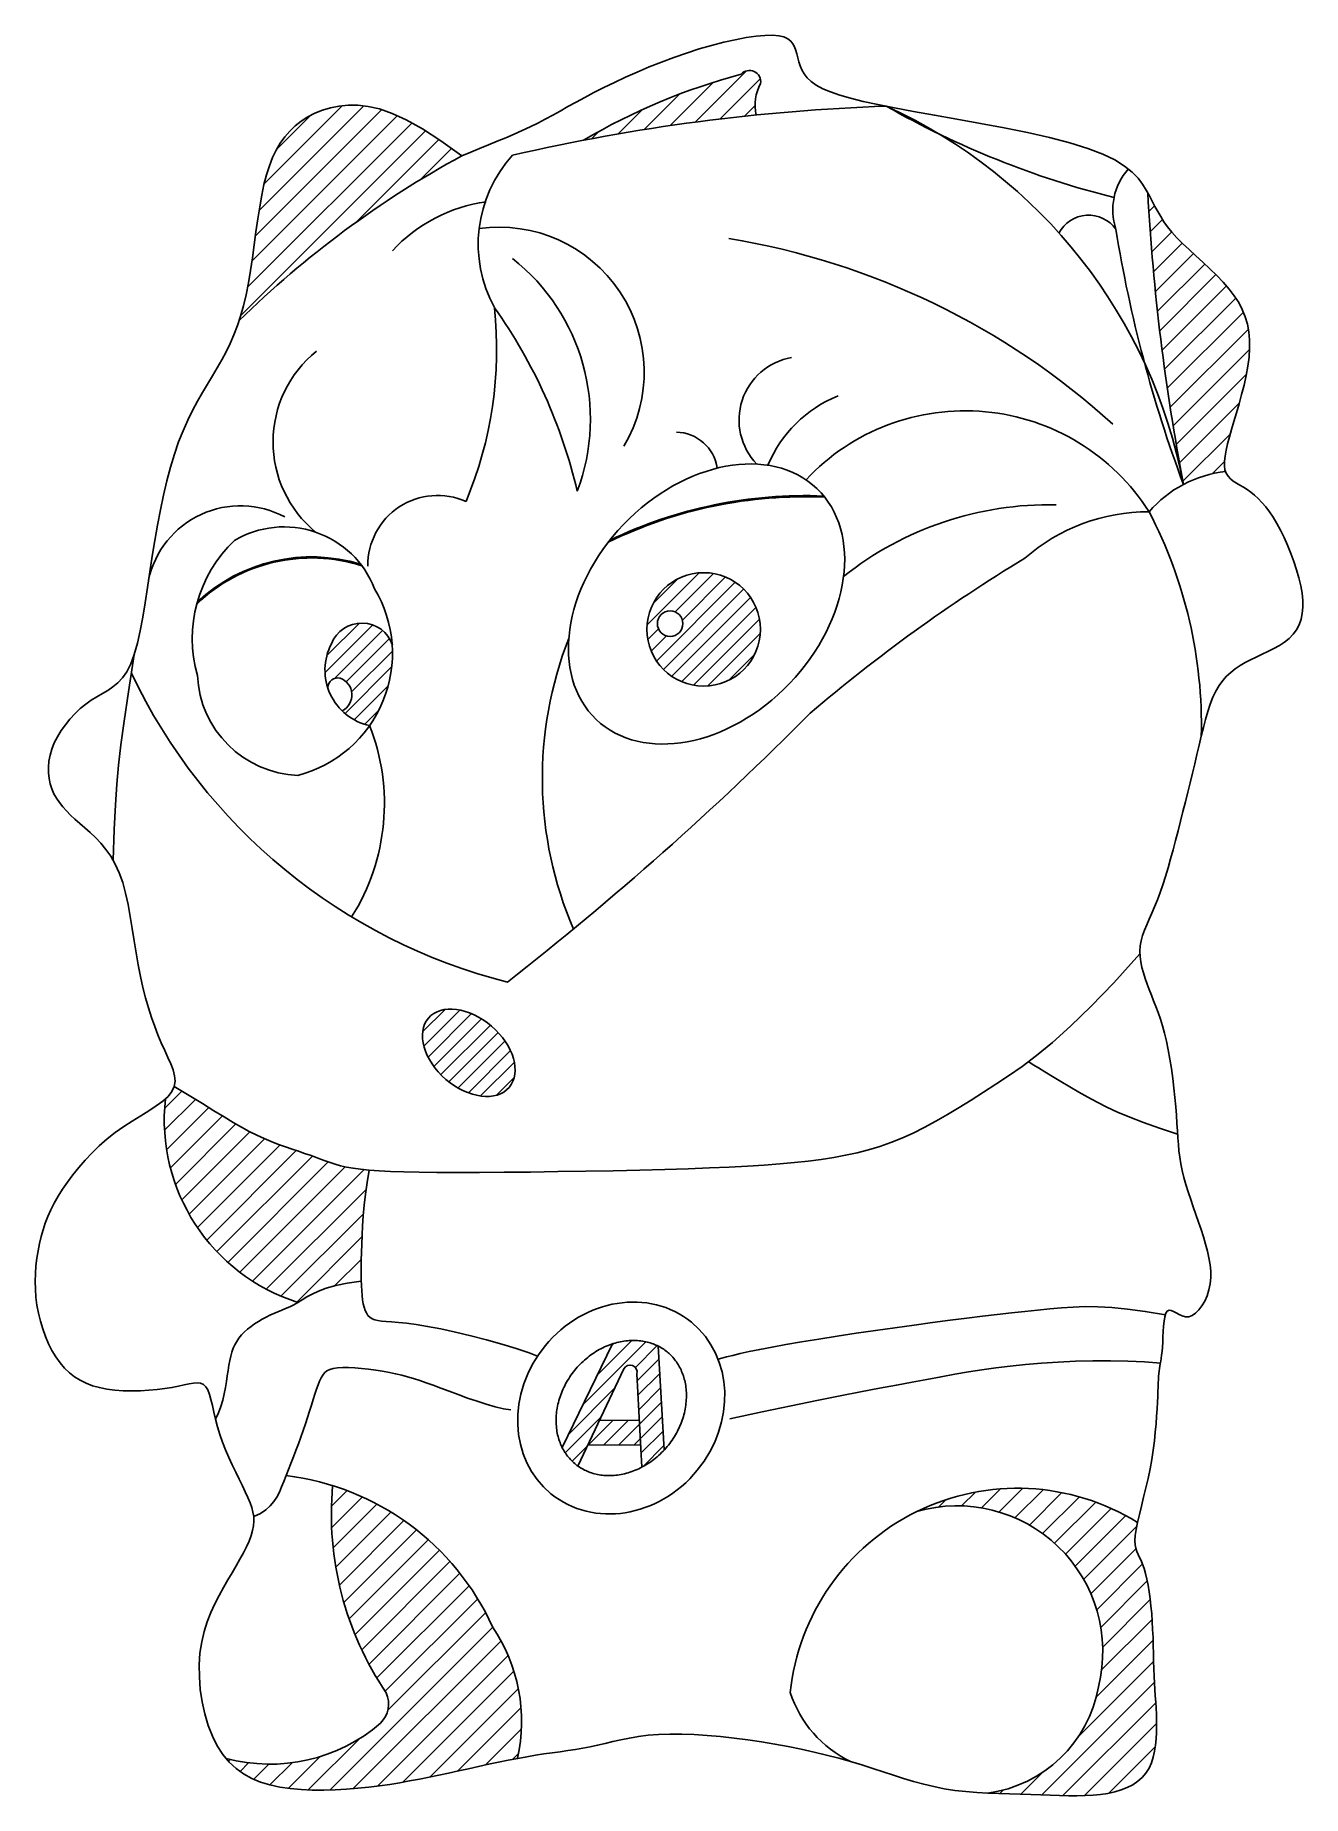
# Model space of a CAD drawing. Extents: x 1187 to 1388, y 2164 to 2442.
import ezdxf

# ---------------------------------------------------------------- set-up
doc = ezdxf.new("R2010")
doc.units = 0
doc.header["$LTSCALE"] = 10
doc.header["$MEASUREMENT"] = 0
for name, color, linetype in [('3', 3, 'CONTINUOUS'), ('7', 7, 'CONTINUOUS'), ('BH', 3, 'CONTINUOUS')]:
    doc.layers.add(name, color=color, linetype=linetype)
pattern_1 = [(45, (115.9139, -1253.72), (-1.2027886, 1.2027886), [])]

msp = doc.modelspace()

# ---------------------------------------------------------------- hatches: boundary and pattern name
at = {"layer": 'BH'}
h = msp.add_hatch(dxfattribs=at)
h.set_pattern_fill('ANSI31', color=256, scale=19.404, style=0)
h.set_pattern_definition([(45, (-11056.416, 1972.6392), (-1.7150875, 1.7150875), [])])
h.paths.add_polyline_path([(1364.35, 2178.66), (1364.28, 2179.63), (1364.22, 2180.63), (1364.16, 2181.67), (1364.1, 2182.76), (1364.06, 2183.91), (1364.02, 2185.11), (1363.99, 2186.34), (1363.96, 2187.6), (1363.92, 2188.87), (1363.86, 2190.14), (1363.8, 2191.4), (1363.71, 2192.63), (1363.6, 2193.83), (1363.47, 2194.98), (1363.32, 2196.08), (1363.14, 2197.12), (1362.95, 2198.08), (1362.74, 2198.95), (1362.52, 2199.74), (1362.28, 2200.43), (1362.03, 2201.01), (1361.79, 2201.52), (1361.41, 2202.3), (1361.11, 2203.23), (1361.06, 2204.18), (1361.11, 2204.97), (1361.26, 2205.93), (1361.48, 2207.04, 0.258025), (1326.62, 2208.76, -0.57718), (1355.31, 2181.08, -0.325815), (1337.82, 2164.27), (1339.56, 2164.2), (1341.28, 2164.15), (1342.96, 2164.1), (1344.6, 2164.06), (1346.18, 2164.01), (1347.7, 2163.95), (1349.16, 2163.9), (1350.56, 2163.86), (1351.91, 2163.85), (1353.21, 2163.88), (1354.46, 2163.94), (1355.65, 2164.06), (1356.8, 2164.24), (1357.88, 2164.48), (1358.91, 2164.79), (1359.86, 2165.16), (1360.73, 2165.61), (1361.52, 2166.14), (1362.21, 2166.75), (1362.8, 2167.44), (1363.29, 2168.21), (1363.67, 2169.05), (1363.97, 2169.95), (1364.18, 2170.89), (1364.33, 2171.87), (1364.43, 2172.86), (1364.48, 2173.86), (1364.49, 2174.84), (1364.48, 2175.8), (1364.45, 2176.75), (1364.4, 2177.7)])
h.paths.add_polyline_path([(1259.61, 2190.54, 0.213341), (1234.36, 2212.85, 0.173102), (1242.84, 2180.13, -0.300934), (1241.94, 2175.34, -0.248804), (1217.52, 2169.77), (1218.01, 2169.17), (1219.11, 2168.16), (1220.3, 2167.31), (1221.59, 2166.6), (1222.98, 2166.02), (1224.46, 2165.57), (1226.02, 2165.23), (1227.67, 2164.98), (1229.39, 2164.83), (1231.15, 2164.75), (1232.95, 2164.74), (1234.75, 2164.79), (1236.55, 2164.9), (1238.33, 2165.05), (1240.06, 2165.23), (1241.74, 2165.43), (1243.37, 2165.66), (1244.96, 2165.92), (1246.52, 2166.19), (1248.06, 2166.47), (1249.59, 2166.78), (1251.13, 2167.1), (1252.68, 2167.44), (1254.25, 2167.78), (1255.83, 2168.13), (1257.42, 2168.49), (1259, 2168.83), (1260.56, 2169.17), (1262.09, 2169.48), (1263.59, 2169.77, 0.206505)])
h.paths.add_polyline_path([(1239.07, 2253.88), (1239.18, 2255.46), (1239.33, 2257.13), (1239.53, 2258.89), (1239.79, 2260.74), (1240.13, 2262.68), (1238.77, 2262.82), (1237.59, 2262.98), (1236.54, 2263.18), (1235.61, 2263.39), (1234.75, 2263.63), (1233.95, 2263.88), (1233.19, 2264.16), (1232.42, 2264.44), (1231.64, 2264.73), (1230.82, 2265.03), (1229.92, 2265.34), (1228.97, 2265.66), (1227.95, 2266), (1226.9, 2266.36), (1225.8, 2266.76), (1224.67, 2267.19), (1223.53, 2267.67), (1222.37, 2268.2), (1221.2, 2268.8), (1219.98, 2269.47), (1218.67, 2270.23), (1217.23, 2271.1), (1215.62, 2272.08), (1213.8, 2273.2), (1211.72, 2274.47), (1209.35, 2275.91), (1208.99, 2275.11), (1208.38, 2274.34), (1207.95, 2273.96, 0.357282), (1228.87, 2241.8), (1229.54, 2242.21), (1230.28, 2242.65), (1231.13, 2243.12), (1232.14, 2243.58), (1233.36, 2244.03), (1234.86, 2244.45), (1236.67, 2244.83), (1238.89, 2245.14), (1238.88, 2246.3), (1238.88, 2247.35), (1238.9, 2248.48), (1238.92, 2249.7), (1238.95, 2251), (1239, 2252.4)])
h.paths.add_polyline_path([(1379.06, 2395.12), (1378.83, 2396.33), (1378.49, 2397.5), (1378.03, 2398.63), (1377.45, 2399.73), (1376.75, 2400.81), (1375.93, 2401.88), (1375, 2402.95), (1373.98, 2404.02), (1372.89, 2405.07), (1371.78, 2406.11), (1370.68, 2407.12), (1369.61, 2408.11), (1368.6, 2409.06), (1367.7, 2409.98), (1366.91, 2410.85), (1366.23, 2411.69), (1365.65, 2412.51), (1365.13, 2413.31), (1364.66, 2414.11), (1364.22, 2414.92), (1363.78, 2415.75), (1363.34, 2416.61), (1363.09, 2417.06, 0.033572), (1368.72, 2371.11, -0.000312), (1368.74, 2371.01, -0.093114), (1375.32, 2373.03), (1375.19, 2373.94), (1375.2, 2374.67), (1375.29, 2375.49), (1375.46, 2376.41), (1375.7, 2377.42), (1376, 2378.51), (1376.34, 2379.7), (1376.71, 2380.97), (1377.11, 2382.32), (1377.52, 2383.74), (1377.92, 2385.21), (1378.29, 2386.7), (1378.62, 2388.2), (1378.89, 2389.68), (1379.08, 2391.13), (1379.18, 2392.53), (1379.18, 2393.86)])
h.paths.add_polyline_path([(1301.95, 2434.36, 0.754092), (1298.86, 2435.8, 0.068785), (1273.99, 2425.38, -0.022195), (1301.22, 2429.36, -0.182047)])
h.paths.add_polyline_path([(1254.76, 2422.92), (1251.46, 2425.29), (1248.55, 2427.16), (1245.99, 2428.58), (1243.74, 2429.62), (1241.74, 2430.32), (1239.95, 2430.73), (1238.32, 2430.91), (1236.81, 2430.91), (1235.39, 2430.78), (1234.04, 2430.52), (1232.76, 2430.15), (1231.56, 2429.67), (1230.45, 2429.09), (1229.41, 2428.42), (1228.45, 2427.66), (1227.58, 2426.82), (1226.8, 2425.91), (1226.09, 2424.91), (1225.45, 2423.82), (1224.89, 2422.63), (1224.38, 2421.33), (1223.93, 2419.92), (1223.52, 2418.37), (1223.16, 2416.69), (1222.84, 2414.87), (1222.54, 2412.94), (1222.26, 2410.93), (1221.98, 2408.88), (1221.69, 2406.82), (1221.39, 2404.8), (1221.06, 2402.84), (1220.69, 2400.97), (1220.28, 2399.23), (1219.82, 2397.61), (1219.56, 2396.85, -0.069281)])
h = msp.add_hatch(dxfattribs=at)
h.set_pattern_fill('ANSI31', color=256, scale=13.608, style=0)
h.set_pattern_definition(pattern_1)
h.paths.add_polyline_path([(1283.99, 2348.11, 1), (1301.91, 2348.11, 1)])
h.paths.add_polyline_path([(1285.64, 2349.02, -1), (1289.67, 2349.02, -1)], flags=16)
h = msp.add_hatch(dxfattribs=at)
h.set_pattern_fill('ANSI31', color=256, scale=13.608, style=0)
h.set_pattern_definition(pattern_1)
h.paths.add_polyline_path([(1243.74, 2345.87, 0.681649), (1234.18, 2345.83, 0.201194), (1233.59, 2338.91, -0.465176), (1235.53, 2340.42, -0.658709), (1235.86, 2335.25, 0.140274), (1240.2, 2332.91, 0.173838)])
h = msp.add_hatch(dxfattribs=at)
h.set_pattern_fill('ANSI31', color=256, scale=13.608, style=0)
h.set_pattern_definition(pattern_1)
edge = h.paths.add_edge_path()
edge.add_ellipse((1255.86, 2281.23), major_axis=(-6.37, 5.47), ratio=0.659889, start_angle=0, end_angle=360)
h = msp.add_hatch(dxfattribs=at)
h.set_pattern_fill('ANSI31', color=256, scale=13.608, style=0)
h.set_pattern_definition(pattern_1)
edge = h.paths.add_edge_path()
edge.add_spline(control_points=[(1270.62, 2218.87), (1270.64, 2218.83), (1270.66, 2218.78), (1270.83, 2218.45), (1271, 2218.17), (1271.36, 2217.65), (1271.55, 2217.4), (1271.96, 2216.93), (1272.18, 2216.7), (1272.63, 2216.3), (1272.86, 2216.11), (1273.1, 2215.94)], knot_values=[2.763183, 2.763183, 2.763183, 2.763183, 2.778765, 2.778765, 2.885641, 2.885641, 2.992516, 2.992516, 3.099392, 3.099392, 3.201827, 3.201827, 3.201827, 3.201827], degree=3, periodic=0)
edge.add_line((1273.1, 2215.94), (1280.36, 2231.28))
edge.add_arc((1281.35, 2230.81), 1.09, -15.1751, 154.763, ccw=False)
edge.add_line((1282.41, 2230.53), (1283.17, 2215.75))
edge.add_spline(control_points=[(1283.17, 2215.75), (1283.2, 2215.77), (1283.23, 2215.78), (1283.63, 2216), (1283.98, 2216.21), (1284.68, 2216.68), (1285.03, 2216.93), (1285.69, 2217.47), (1286.01, 2217.76), (1286.45, 2218.2), (1286.59, 2218.34), (1286.72, 2218.48)], knot_values=[4.265709, 4.265709, 4.265709, 4.265709, 4.275023, 4.275023, 4.381899, 4.381899, 4.488775, 4.488775, 4.59565, 4.59565, 4.644299, 4.644299, 4.644299, 4.644299], degree=3, periodic=0)
edge.add_line((1286.72, 2218.48), (1285.78, 2234.89))
edge.add_spline(control_points=[(1285.78, 2234.89), (1285.73, 2234.91), (1285.68, 2234.94), (1285.34, 2235.1), (1285.05, 2235.22), (1284.44, 2235.43), (1284.12, 2235.52), (1283.47, 2235.66), (1283.13, 2235.71), (1282.45, 2235.78), (1282.09, 2235.79), (1281.38, 2235.79), (1281.02, 2235.76), (1280.28, 2235.67), (1279.91, 2235.61), (1279.21, 2235.45), (1278.88, 2235.35), (1278.56, 2235.25)], knot_values=[0.194131, 0.194131, 0.194131, 0.194131, 0.213751, 0.213751, 0.320627, 0.320627, 0.427502, 0.427502, 0.534378, 0.534378, 0.641254, 0.641254, 0.748129, 0.748129, 0.855005, 0.855005, 0.947764, 0.947764, 0.947764, 0.947764], degree=3, periodic=0)
edge.add_line((1278.56, 2235.25), (1270.62, 2218.87))
h.paths.add_polyline_path([(1276.53, 2223.17), (1274.7, 2219.32), (1282.99, 2219.25), (1282.79, 2223.12)], flags=16)

# ---------------------------------------------------------------- linework, layer by layer
at = {"layer": '3'}
for centre, radius, start, end in [((1278.24, 2408.97), 20.89, 137.7388, 208.7153), ((1261.99, 2391.18), 24.72, 97.8474, 137.3969), ((1260.65, 2388.74), 22.91, 329.3096, 97.9144), ((1277.34, 2292.02), 119.47, 47.8173, 80.5546), ((1242.82, 2381.35), 32.25, 339.3064, 51.7717), ((1197.9, 2392.4), 62.36, 337.2845, 6.011), ((1192.28, 2350.97), 82.92, 13.2303, 35.3358), ((1243.39, 2377.72), 18.44, 128.979, 230.5616), ((1308.57, 2381.18), 10.03, 99.945, 223.8882), ((1321.8, 2366.21), 20.28, 112.0722, 157.2778), ((1334.25, 2348.23), 34.42, 32.4364, 136.8962), ((1288.52, 2372.65), 6.62, 8.0965, 88.8726), ((1219.79, 2352.82), 14.82, 61.6799, 167.7882), ((1250.94, 2358.24), 11.03, 65.9793, 180.6489), ((1347.55, 2315.54), 52.27, 88.8205, 128.45), ((1327.76, 2324.64), 60.28, 158.5587, 203.3177), ((1208.98, 2320.6), 33.56, 327.7429, 21.5249)]:
    msp.add_arc(centre, radius, start, end, dxfattribs=at)
at = {"layer": '7'}
for p, q in [((1276.53, 2223.17), (1282.75, 2223.12)), ((1274.74, 2219.32), (1282.97, 2219.25))]:
    msp.add_line(p, q, dxfattribs=at)
for points in [[(1254.76, 2422.92), (1251.46, 2425.29), (1248.55, 2427.16), (1245.99, 2428.58), (1243.74, 2429.62), (1241.74, 2430.32), (1239.95, 2430.73), (1238.32, 2430.91), (1236.81, 2430.91), (1235.39, 2430.78), (1234.04, 2430.52), (1232.76, 2430.15), (1231.56, 2429.67), (1230.45, 2429.09), (1229.41, 2428.42), (1228.45, 2427.66), (1227.58, 2426.82), (1226.8, 2425.91), (1226.09, 2424.91), (1225.45, 2423.82), (1224.88, 2422.63), (1224.38, 2421.33), (1223.93, 2419.92), (1223.52, 2418.37), (1223.16, 2416.69), (1222.84, 2414.87), (1222.54, 2412.94), (1222.25, 2410.93), (1221.98, 2408.88), (1221.69, 2406.82), (1221.39, 2404.8), (1221.06, 2402.84), (1220.69, 2400.97), (1220.28, 2399.23), (1219.82, 2397.61), (1219.31, 2396.09), (1218.76, 2394.66), (1218.16, 2393.29), (1217.53, 2391.97), (1216.85, 2390.68), (1216.14, 2389.41), (1215.39, 2388.14), (1214.62, 2386.86), (1213.83, 2385.53), (1213.04, 2384.15), (1212.25, 2382.7), (1211.48, 2381.16), (1210.74, 2379.5), (1210.03, 2377.72), (1209.37, 2375.8), (1208.76, 2373.75), (1208.19, 2371.59), (1207.66, 2369.33), (1207.16, 2366.99), (1206.7, 2364.59), (1206.27, 2362.14), (1205.87, 2359.67), (1205.49, 2357.18), (1205.12, 2354.73), (1204.75, 2352.33), (1204.37, 2350.04), (1203.97, 2347.89), (1203.53, 2345.91), (1203.04, 2344.16), (1202.49, 2342.65), (1201.87, 2341.43), (1201.18, 2340.45), (1200.45, 2339.66), (1199.66, 2339.02), (1198.84, 2338.47), (1197.99, 2337.98), (1197.12, 2337.48), (1196.25, 2336.94), (1195.37, 2336.31), (1194.51, 2335.59), (1193.68, 2334.8), (1192.88, 2333.95), (1192.15, 2333.05), (1191.48, 2332.12), (1190.89, 2331.16), (1190.4, 2330.18), (1190.01, 2329.21), (1189.73, 2328.24), (1189.55, 2327.29), (1189.47, 2326.35), (1189.48, 2325.44), (1189.57, 2324.56), (1189.75, 2323.71), (1190.01, 2322.91), (1190.34, 2322.15), (1190.73, 2321.44), (1191.2, 2320.75), (1191.73, 2320.09), (1192.32, 2319.43), (1192.97, 2318.78), (1193.67, 2318.13), (1194.43, 2317.46), (1195.23, 2316.76), (1196.06, 2316.02), (1196.91, 2315.22), (1197.74, 2314.34), (1198.56, 2313.36), (1199.33, 2312.27), (1200.04, 2311.04), (1200.67, 2309.66), (1201.21, 2308.12), (1201.67, 2306.44), (1202.06, 2304.65), (1202.41, 2302.78), (1202.72, 2300.86), (1203.03, 2298.92), (1203.33, 2297), (1203.66, 2295.11), (1204.02, 2293.3), (1204.41, 2291.56), (1204.83, 2289.9), (1205.28, 2288.31), (1205.76, 2286.81), (1206.26, 2285.38), (1206.77, 2284.04), (1207.3, 2282.78), (1207.84, 2281.6), (1208.35, 2280.5), (1208.81, 2279.47), (1209.17, 2278.51), (1209.4, 2277.59), (1209.48, 2276.73), (1209.35, 2275.91), (1208.99, 2275.11), (1208.38, 2274.34), (1207.53, 2273.59), (1206.51, 2272.83), (1205.33, 2272.06), (1204.06, 2271.27), (1202.72, 2270.44), (1201.36, 2269.56), (1200.02, 2268.62), (1198.73, 2267.61), (1197.51, 2266.54), (1196.36, 2265.43), (1195.27, 2264.28), (1194.26, 2263.12), (1193.33, 2261.95), (1192.47, 2260.79), (1191.7, 2259.66), (1191.01, 2258.55), (1190.4, 2257.48), (1189.86, 2256.42), (1189.39, 2255.37), (1188.98, 2254.32), (1188.63, 2253.26), (1188.32, 2252.19), (1188.06, 2251.08), (1187.83, 2249.95), (1187.65, 2248.78), (1187.51, 2247.58), (1187.42, 2246.36), (1187.39, 2245.12), (1187.42, 2243.87), (1187.51, 2242.61), (1187.67, 2241.34), (1187.9, 2240.08), (1188.2, 2238.83), (1188.57, 2237.6), (1189, 2236.41), (1189.49, 2235.26), (1190.04, 2234.18), (1190.65, 2233.17), (1191.31, 2232.25), (1192.02, 2231.42), (1192.78, 2230.69), (1193.6, 2230.04), (1194.48, 2229.49), (1195.43, 2229.02), (1196.45, 2228.63), (1197.54, 2228.33), (1198.72, 2228.09), (1199.98, 2227.93), (1201.29, 2227.84), (1202.64, 2227.81), (1204, 2227.83), (1205.34, 2227.91), (1206.64, 2228.02), (1207.86, 2228.17), (1208.99, 2228.35), (1210, 2228.56), (1210.9, 2228.76), (1211.69, 2228.93), (1212.39, 2229.05), (1212.99, 2229.09), (1213.51, 2229.03), (1213.95, 2228.83), (1214.32, 2228.48), (1214.63, 2227.96), (1214.9, 2227.27), (1215.15, 2226.44), (1215.38, 2225.5), (1215.61, 2224.45), (1215.88, 2223.33), (1216.17, 2222.16), (1216.53, 2220.95), (1216.96, 2219.73), (1217.44, 2218.51), (1217.96, 2217.3), (1218.5, 2216.11), (1219.05, 2214.96), (1219.58, 2213.86), (1220.1, 2212.82), (1220.56, 2211.86), (1220.97, 2210.97), (1221.31, 2210.15), (1221.58, 2209.39), (1221.78, 2208.66), (1221.9, 2207.95), (1221.93, 2207.24), (1221.88, 2206.51), (1221.73, 2205.75), (1221.49, 2204.95), (1221.16, 2204.1), (1220.75, 2203.2), (1220.27, 2202.25), (1219.73, 2201.25), (1219.14, 2200.2), (1218.5, 2199.1), (1217.83, 2197.96), (1217.14, 2196.76), (1216.45, 2195.51), (1215.77, 2194.2), (1215.13, 2192.81), (1214.56, 2191.35), (1214.06, 2189.79), (1213.68, 2188.15), (1213.41, 2186.4), (1213.29, 2184.55), (1213.31, 2182.63), (1213.46, 2180.67), (1213.75, 2178.72), (1214.17, 2176.81), (1214.71, 2174.98), (1215.37, 2173.27), (1216.14, 2171.72), (1217.02, 2170.36), (1218.01, 2169.17), (1219.11, 2168.16), (1220.3, 2167.31), (1221.59, 2166.6), (1222.98, 2166.02), (1224.46, 2165.57), (1226.02, 2165.23), (1227.67, 2164.98), (1229.39, 2164.83), (1231.15, 2164.75), (1232.95, 2164.74), (1234.75, 2164.79), (1236.55, 2164.9), (1238.33, 2165.05), (1240.06, 2165.23), (1241.74, 2165.43), (1243.37, 2165.66), (1244.96, 2165.92), (1246.52, 2166.19), (1248.06, 2166.47), (1249.59, 2166.78), (1251.13, 2167.1), (1252.68, 2167.44), (1254.25, 2167.78), (1255.83, 2168.13), (1257.42, 2168.49), (1259, 2168.83), (1260.56, 2169.17), (1262.09, 2169.48), (1263.59, 2169.77), (1265.03, 2170.03), (1266.41, 2170.26), (1267.74, 2170.46), (1269.03, 2170.64), (1270.28, 2170.81), (1271.49, 2170.99), (1272.69, 2171.17), (1273.87, 2171.37), (1275.04, 2171.59), (1276.21, 2171.85), (1277.4, 2172.13), (1278.63, 2172.43), (1279.9, 2172.71), (1281.24, 2172.98), (1282.66, 2173.22), (1284.19, 2173.41), (1285.83, 2173.54), (1287.6, 2173.6), (1289.49, 2173.6), (1291.46, 2173.52), (1293.52, 2173.39), (1295.63, 2173.21), (1297.77, 2172.97), (1299.93, 2172.69), (1302.08, 2172.37), (1304.22, 2172.01), (1306.32, 2171.62), (1308.38, 2171.2), (1310.4, 2170.75), (1312.38, 2170.27), (1314.3, 2169.78), (1316.15, 2169.26), (1317.95, 2168.74), (1319.67, 2168.19), (1321.33, 2167.65), (1322.95, 2167.12), (1324.54, 2166.61), (1326.12, 2166.13), (1327.71, 2165.68), (1329.31, 2165.3), (1330.95, 2164.97), (1332.63, 2164.71), (1334.34, 2164.52), (1336.08, 2164.37), (1337.82, 2164.27), (1339.56, 2164.2), (1341.28, 2164.15), (1342.96, 2164.1), (1344.6, 2164.06), (1346.18, 2164.01), (1347.7, 2163.95), (1349.16, 2163.9), (1350.56, 2163.86), (1351.91, 2163.85), (1353.21, 2163.88), (1354.46, 2163.94), (1355.65, 2164.06), (1356.8, 2164.24), (1357.88, 2164.48), (1358.91, 2164.79), (1359.86, 2165.16), (1360.73, 2165.61), (1361.52, 2166.14), (1362.21, 2166.75), (1362.8, 2167.44), (1363.29, 2168.21), (1363.67, 2169.05), (1363.97, 2169.95), (1364.18, 2170.89), (1364.33, 2171.87), (1364.43, 2172.86), (1364.48, 2173.86), (1364.49, 2174.84), (1364.48, 2175.8), (1364.45, 2176.75), (1364.4, 2177.7), (1364.35, 2178.66), (1364.28, 2179.63), (1364.22, 2180.63), (1364.16, 2181.67), (1364.1, 2182.76), (1364.06, 2183.91), (1364.02, 2185.11), (1363.99, 2186.34), (1363.96, 2187.6), (1363.92, 2188.87), (1363.86, 2190.14), (1363.8, 2191.4), (1363.71, 2192.63), (1363.6, 2193.83), (1363.47, 2194.98), (1363.32, 2196.08), (1363.14, 2197.12), (1362.95, 2198.08), (1362.74, 2198.95), (1362.52, 2199.74), (1362.28, 2200.43), (1362.03, 2201.01), (1361.79, 2201.52), (1361.56, 2201.99), (1361.36, 2202.46), (1361.2, 2202.95), (1361.09, 2203.51), (1361.06, 2204.18), (1361.11, 2204.97), (1361.25, 2205.93), (1361.48, 2207.04), (1361.76, 2208.27), (1362.09, 2209.6), (1362.44, 2211.01), (1362.79, 2212.48), (1363.14, 2213.98), (1363.45, 2215.49), (1363.72, 2217), (1363.95, 2218.47), (1364.13, 2219.91), (1364.28, 2221.29), (1364.4, 2222.61), (1364.49, 2223.84), (1364.57, 2224.98), (1364.62, 2226.02), (1364.67, 2226.93), (1364.7, 2227.74), (1364.73, 2228.44), (1364.75, 2229.07), (1364.78, 2229.62), (1364.8, 2230.11), (1364.84, 2230.55), (1364.88, 2230.95), (1364.94, 2231.33), (1365, 2231.7), (1365.07, 2232.09), (1365.14, 2232.49), (1365.21, 2232.94), (1365.28, 2233.45), (1365.35, 2234.04), (1365.4, 2234.72), (1365.45, 2235.5), (1365.49, 2236.34), (1365.53, 2237.21), (1365.6, 2238.06), (1365.68, 2238.85), (1365.8, 2239.54), (1365.97, 2240.08), (1366.18, 2240.43), (1366.46, 2240.57), (1366.78, 2240.53), (1367.16, 2240.36), (1367.58, 2240.12), (1368.04, 2239.87), (1368.52, 2239.65), (1369.03, 2239.51), (1369.56, 2239.52), (1370.1, 2239.71), (1370.64, 2240.08), (1371.16, 2240.6), (1371.64, 2241.24), (1372.08, 2242), (1372.45, 2242.85), (1372.74, 2243.76), (1372.94, 2244.72), (1373.04, 2245.71), (1373.03, 2246.72), (1372.94, 2247.75), (1372.76, 2248.81), (1372.53, 2249.89), (1372.23, 2251), (1371.89, 2252.13), (1371.51, 2253.29), (1371.11, 2254.47), (1370.7, 2255.67), (1370.28, 2256.87), (1369.87, 2258.06), (1369.48, 2259.25), (1369.12, 2260.41), (1368.8, 2261.55), (1368.52, 2262.64), (1368.31, 2263.69), (1368.14, 2264.72), (1368.02, 2265.73), (1367.92, 2266.75), (1367.84, 2267.8), (1367.77, 2268.91), (1367.7, 2270.08), (1367.61, 2271.35), (1367.5, 2272.71), (1367.37, 2274.16), (1367.21, 2275.66), (1367.03, 2277.19), (1366.82, 2278.72), (1366.59, 2280.22), (1366.33, 2281.67), (1366.05, 2283.04), (1365.75, 2284.3), (1365.42, 2285.46), (1365.09, 2286.55), (1364.74, 2287.57), (1364.38, 2288.53), (1364.02, 2289.45), (1363.67, 2290.34), (1363.32, 2291.22), (1362.99, 2292.09), (1362.68, 2292.97), (1362.4, 2293.84), (1362.17, 2294.71), (1361.99, 2295.57), (1361.88, 2296.42), (1361.84, 2297.27), (1361.89, 2298.1), (1362.04, 2298.93), (1362.26, 2299.75), (1362.56, 2300.59), (1362.92, 2301.45), (1363.31, 2302.34), (1363.74, 2303.29), (1364.18, 2304.3), (1364.62, 2305.38), (1365.06, 2306.54), (1365.48, 2307.77), (1365.89, 2309.08), (1366.3, 2310.44), (1366.7, 2311.85), (1367.09, 2313.3), (1367.48, 2314.78), (1367.87, 2316.29), (1368.26, 2317.8), (1368.65, 2319.32), (1369.04, 2320.85), (1369.42, 2322.37), (1369.79, 2323.89), (1370.16, 2325.4), (1370.52, 2326.89), (1370.86, 2328.37), (1371.2, 2329.81), (1371.53, 2331.23), (1371.87, 2332.59), (1372.21, 2333.9), (1372.58, 2335.15), (1372.97, 2336.31), (1373.39, 2337.39), (1373.85, 2338.37), (1374.37, 2339.24), (1374.93, 2340.02), (1375.54, 2340.71), (1376.19, 2341.32), (1376.9, 2341.88), (1377.66, 2342.39), (1378.46, 2342.86), (1379.31, 2343.3), (1380.21, 2343.74), (1381.14, 2344.17), (1382.07, 2344.61), (1382.99, 2345.07), (1383.87, 2345.56), (1384.69, 2346.1), (1385.43, 2346.68), (1386.08, 2347.33), (1386.6, 2348.05), (1387.01, 2348.84), (1387.3, 2349.7), (1387.49, 2350.63), (1387.57, 2351.62), (1387.56, 2352.68), (1387.45, 2353.81), (1387.25, 2354.99), (1386.96, 2356.24), (1386.6, 2357.52), (1386.18, 2358.82), (1385.7, 2360.12), (1385.18, 2361.4), (1384.63, 2362.63), (1384.06, 2363.79), (1383.47, 2364.86), (1382.89, 2365.83), (1382.3, 2366.7), (1381.72, 2367.47), (1381.13, 2368.16), (1380.55, 2368.77), (1379.96, 2369.3), (1379.38, 2369.77), (1378.79, 2370.19), (1378.21, 2370.56), (1377.64, 2370.9), (1377.1, 2371.22), (1376.6, 2371.55), (1376.15, 2371.91), (1375.78, 2372.31), (1375.48, 2372.77), (1375.28, 2373.31), (1375.19, 2373.94), (1375.2, 2374.67), (1375.29, 2375.49), (1375.46, 2376.41), (1375.7, 2377.42), (1376, 2378.51), (1376.34, 2379.7), (1376.71, 2380.97), (1377.11, 2382.32), (1377.52, 2383.74), (1377.92, 2385.21), (1378.29, 2386.7), (1378.62, 2388.2), (1378.89, 2389.68), (1379.08, 2391.13), (1379.18, 2392.53), (1379.18, 2393.86), (1379.06, 2395.12), (1378.83, 2396.33), (1378.49, 2397.5), (1378.02, 2398.63), (1377.45, 2399.73), (1376.75, 2400.81), (1375.93, 2401.88), (1375, 2402.95), (1373.98, 2404.02), (1372.89, 2405.07), (1371.78, 2406.11), (1370.68, 2407.12), (1369.61, 2408.11), (1368.6, 2409.06), (1367.7, 2409.98), (1366.91, 2410.85), (1366.23, 2411.69), (1365.65, 2412.51), (1365.13, 2413.31), (1364.66, 2414.11), (1364.22, 2414.92), (1363.78, 2415.75), (1363.34, 2416.61), (1362.85, 2417.51), (1362.27, 2418.44), (1361.55, 2419.39), (1360.61, 2420.35), (1359.41, 2421.31), (1357.89, 2422.26), (1355.98, 2423.2), (1353.63, 2424.1), (1350.8, 2424.97), (1347.59, 2425.79), (1344.09, 2426.58), (1340.41, 2427.33), (1336.66, 2428.04), (1332.96, 2428.71), (1329.39, 2429.34), (1326.08, 2429.94), (1323.11, 2430.49), (1320.48, 2431.02), (1318.17, 2431.52), (1316.17, 2432.02), (1314.44, 2432.51), (1312.97, 2433.01), (1311.75, 2433.52), (1310.74, 2434.07), (1309.93, 2434.64), (1309.3, 2435.24), (1308.82, 2435.87), (1308.45, 2436.5), (1308.18, 2437.14), (1307.98, 2437.78), (1307.82, 2438.4), (1307.68, 2439.01), (1307.52, 2439.58), (1307.32, 2440.12), (1307.06, 2440.62), (1306.71, 2441.05), (1306.23, 2441.41), (1305.62, 2441.7), (1304.83, 2441.89), (1303.84, 2441.97), (1302.63, 2441.95), (1301.23, 2441.82), (1299.66, 2441.59), (1297.94, 2441.26), (1296.12, 2440.85), (1294.21, 2440.36), (1292.25, 2439.8), (1290.26, 2439.16), (1288.27, 2438.47), (1286.3, 2437.73), (1284.36, 2436.96), (1282.47, 2436.15), (1280.63, 2435.33), (1278.87, 2434.51), (1277.2, 2433.7), (1275.63, 2432.9), (1274.17, 2432.14), (1272.81, 2431.4), (1271.53, 2430.69), (1270.3, 2430), (1269.11, 2429.34), (1267.93, 2428.7), (1266.75, 2428.08), (1265.55, 2427.48), (1264.3, 2426.9), (1263.01, 2426.33), (1261.69, 2425.77), (1260.34, 2425.21), (1258.96, 2424.65), (1257.57, 2424.09), (1256.17, 2423.51), (1254.76, 2422.92)], [(1203.04, 2344.16), (1202.12, 2338.23), (1201.43, 2333.59), (1200.91, 2329.87), (1200.54, 2326.68), (1200.27, 2323.65), (1200.06, 2320.39), (1199.88, 2316.52), (1199.68, 2311.65)], [(1209.35, 2275.91), (1211.72, 2274.47), (1213.8, 2273.2), (1215.62, 2272.08), (1217.23, 2271.1), (1218.67, 2270.23), (1219.98, 2269.47), (1221.2, 2268.8), (1222.37, 2268.2), (1223.53, 2267.67), (1224.67, 2267.19), (1225.8, 2266.76), (1226.9, 2266.36), (1227.95, 2266), (1228.96, 2265.66), (1229.92, 2265.34), (1230.81, 2265.03), (1231.64, 2264.73), (1232.42, 2264.44), (1233.19, 2264.16), (1233.95, 2263.88), (1234.75, 2263.63), (1235.61, 2263.39), (1236.54, 2263.18), (1237.59, 2262.98), (1238.77, 2262.82), (1240.13, 2262.68), (1241.69, 2262.56), (1243.5, 2262.47), (1245.6, 2262.4), (1248.01, 2262.35), (1250.79, 2262.33), (1253.96, 2262.32), (1257.54, 2262.33), (1261.47, 2262.35), (1265.63, 2262.39), (1269.95, 2262.45), (1274.33, 2262.52), (1278.66, 2262.6), (1282.86, 2262.69), (1286.84, 2262.79), (1290.51, 2262.91), (1293.89, 2263.03), (1297, 2263.17), (1299.87, 2263.32), (1302.52, 2263.49), (1304.99, 2263.68), (1307.29, 2263.89), (1309.46, 2264.13), (1311.52, 2264.39), (1313.49, 2264.69), (1315.38, 2265.04), (1317.21, 2265.44), (1319, 2265.9), (1320.76, 2266.43), (1322.51, 2267.05), (1324.25, 2267.75), (1326.02, 2268.55), (1327.8, 2269.44), (1329.61, 2270.41), (1331.44, 2271.46), (1333.3, 2272.58), (1335.2, 2273.76), (1337.13, 2274.99), (1339.09, 2276.26), (1341.11, 2277.59), (1343.23, 2279.07), (1345.53, 2280.8), (1348.06, 2282.87), (1350.89, 2285.41), (1354.09, 2288.52), (1357.73, 2292.29), (1361.86, 2296.85)], [(1344.23, 2279.82), (1344.46, 2279.67), (1345.01, 2279.34), (1345.82, 2278.84), (1346.85, 2278.21), (1348.05, 2277.48), (1349.37, 2276.69), (1350.77, 2275.86), (1352.19, 2275.03), (1353.62, 2274.23), (1355.08, 2273.44), (1356.63, 2272.66), (1358.33, 2271.87), (1360.25, 2271.05), (1362.43, 2270.21), (1364.93, 2269.31), (1367.81, 2268.36)], [(1240.13, 2262.68), (1239.79, 2260.74), (1239.53, 2258.89), (1239.33, 2257.13), (1239.18, 2255.46), (1239.07, 2253.88), (1239, 2252.4), (1238.95, 2251), (1238.92, 2249.7), (1238.89, 2248.48), (1238.88, 2247.35), (1238.88, 2246.3), (1238.89, 2245.34), (1238.91, 2244.45), (1238.95, 2243.63), (1239.01, 2242.89), (1239.09, 2242.21), (1239.19, 2241.59), (1239.32, 2241.03), (1239.48, 2240.54), (1239.69, 2240.12), (1239.94, 2239.75), (1240.24, 2239.45), (1240.59, 2239.21), (1241.01, 2239.04), (1241.5, 2238.92), (1242.09, 2238.84), (1242.8, 2238.79), (1243.67, 2238.73), (1244.74, 2238.64), (1246.01, 2238.51), (1247.54, 2238.3), (1249.35, 2238), (1251.44, 2237.6), (1253.76, 2237.1), (1256.2, 2236.52), (1258.67, 2235.89), (1261.09, 2235.22), (1263.37, 2234.53), (1265.4, 2233.84), (1266.73, 2233.32)], [(1238.85, 2245.13), (1236.67, 2244.83), (1234.86, 2244.45), (1233.36, 2244.03), (1232.14, 2243.58), (1231.13, 2243.12), (1230.28, 2242.65), (1229.54, 2242.21), (1228.87, 2241.8), (1228.22, 2241.43), (1227.58, 2241.11), (1226.94, 2240.82), (1226.32, 2240.55), (1225.69, 2240.29), (1225.08, 2240.03), (1224.46, 2239.76), (1223.85, 2239.47), (1223.24, 2239.15), (1222.63, 2238.8), (1222.04, 2238.42), (1221.48, 2238.01), (1220.94, 2237.58), (1220.44, 2237.12), (1219.98, 2236.65), (1219.57, 2236.15), (1219.22, 2235.64), (1218.92, 2235.1), (1218.67, 2234.54), (1218.45, 2233.93), (1218.27, 2233.29), (1218.11, 2232.6), (1217.97, 2231.86), (1217.84, 2231.06), (1217.71, 2230.21), (1217.58, 2229.3), (1217.42, 2228.34), (1217.23, 2227.36), (1217, 2226.36), (1216.7, 2225.34), (1216.33, 2224.33), (1215.88, 2223.33)], [(1365.89, 2239.81), (1362.7, 2240.37), (1359.9, 2240.75), (1357.43, 2241), (1355.22, 2241.11), (1353.2, 2241.13), (1351.3, 2241.06), (1349.46, 2240.93), (1347.6, 2240.76), (1345.68, 2240.58), (1343.66, 2240.37), (1341.55, 2240.14), (1339.32, 2239.88), (1336.98, 2239.6), (1334.5, 2239.3), (1331.89, 2238.97), (1329.12, 2238.6), (1326.2, 2238.21), (1323.17, 2237.79), (1320.1, 2237.36), (1317.03, 2236.91), (1314.02, 2236.46), (1311.14, 2236.01), (1308.43, 2235.57), (1305.95, 2235.15), (1303.75, 2234.74), (1301.82, 2234.37), (1300.15, 2234.02), (1298.74, 2233.7), (1297.55, 2233.42), (1296.58, 2233.18), (1295.82, 2232.98), (1295.24, 2232.83)], [(1270.62, 2218.87), (1278.56, 2235.25)], [(1285.78, 2234.89), (1286.72, 2218.48)], [(1221.9, 2207.95), (1222.96, 2208.47), (1223.82, 2209.04), (1224.52, 2209.66), (1225.09, 2210.33), (1225.56, 2211.05), (1225.96, 2211.83), (1226.31, 2212.65), (1226.66, 2213.51), (1227.02, 2214.43), (1227.4, 2215.38), (1227.78, 2216.37), (1228.18, 2217.38), (1228.57, 2218.41), (1228.96, 2219.46), (1229.34, 2220.51), (1229.71, 2221.56), (1230.06, 2222.59), (1230.4, 2223.61), (1230.72, 2224.6), (1231.02, 2225.55), (1231.3, 2226.46), (1231.57, 2227.3), (1231.83, 2228.07), (1232.07, 2228.76), (1232.3, 2229.36), (1232.54, 2229.88), (1232.8, 2230.32), (1233.1, 2230.68), (1233.47, 2230.97), (1233.92, 2231.19), (1234.47, 2231.35), (1235.14, 2231.45), (1235.95, 2231.49), (1236.87, 2231.49), (1237.87, 2231.44), (1238.94, 2231.36), (1240.05, 2231.24), (1241.16, 2231.09), (1242.26, 2230.92), (1243.32, 2230.73), (1244.31, 2230.52), (1245.27, 2230.3), (1246.2, 2230.05), (1247.15, 2229.77), (1248.12, 2229.46), (1249.15, 2229.1), (1250.25, 2228.71), (1251.46, 2228.26), (1252.79, 2227.75), (1254.21, 2227.22), (1255.68, 2226.69), (1257.17, 2226.17), (1258.63, 2225.7), (1260.03, 2225.3), (1261.33, 2225), (1262.5, 2224.82)], [(1273.1, 2215.94), (1280.36, 2231.28)], [(1282.41, 2230.53), (1283.17, 2215.75)], [(1297.11, 2223.38), (1302.22, 2224.49), (1306.78, 2225.46), (1310.85, 2226.3), (1314.49, 2227.02), (1317.75, 2227.66), (1320.7, 2228.22), (1323.39, 2228.73), (1325.87, 2229.19), (1328.22, 2229.63), (1330.45, 2230.05), (1332.62, 2230.44), (1334.76, 2230.8), (1336.91, 2231.14), (1339.1, 2231.45), (1341.37, 2231.73), (1343.76, 2231.98), (1346.29, 2232.19), (1348.94, 2232.37), (1351.66, 2232.5), (1354.43, 2232.58), (1357.2, 2232.59), (1359.94, 2232.53), (1362.6, 2232.4), (1365.15, 2232.17)]]:
    msp.add_lwpolyline(points, dxfattribs=at)
for points in [[(1375.38, 2373.04, 0.189497), (1363.29, 2366.69, 0.183338), (1343.68, 2359.34, 0.041263), (1309.77, 2334.85, -0.031368), (1261.96, 2292.4, -0.223674), (1202.58, 2341.19)], [(1217.52, 2169.77, 0.248804), (1241.94, 2175.34, 0.300934), (1242.84, 2180.13, -0.173102), (1234.36, 2212.85, -0.173102)]]:
    msp.add_lwpolyline(points, format="xyb", dxfattribs=at)
msp.add_lwpolyline([(1218.84, 2362.15, 0.278717), (1213, 2340.82, 0.388725), (1228.87, 2325.05, 0.500767), (1240.99, 2354.54, 0.463049)], format="xyb", close=True, dxfattribs=at)
for centre, radius in [((1292.95, 2348.11), 8.96), ((1287.66, 2349.02), 2.02)]:
    msp.add_circle(centre, radius, dxfattribs=at)
for centre, radius, start, end in [((1300.2, 2434.64), 1.77, 350.966, 139.0447), ((1324.11, 2340.64), 98.45, 104.8639, 120.6034), ((1308.22, 2430.89), 7.16, 151.0792, 192.3492), ((1332.44, 2120.83), 310.11, 91.9667, 102.9808), ((1287.54, 2355.53), 82.66, 10.7936, 65.5139), ((1392.31, 2554.59), 142.5, 240.3438, 255.9708), ((1330.78, 2283.5), 158.8, 118.6028, 134.4554), ((1367.27, 2414.39), 9.7, 138.384, 198.3913), ((1707.74, 2435.91), 345.16, 183.1296, 190.8379), ((1353.75, 2408.24), 5.3, 35.5675, 152.1021), ((1564.33, 2444.38), 208.9, 189.1047, 200.5627), ((1308.95, 2298.28), 70.78, 87.459, 116.0245), ((1308.95, 2298.28), 70.96, 87.5871, 115.7258), ((1298.73, 2333), 72.83, 358.6048, 27.5532), ((1231.01, 2333.21), 26.18, 72.2834, 133.7685), ((1231.01, 2333.21), 26.36, 72.8435, 133.1186), ((1238.97, 2343.97), 5.14, 18.8614, 158.8494), ((1242.12, 2341.67), 8.97, 152.3958, 257.6406), ((1235.2, 2338.85), 1.61, 77.9995, 177.7864), ((1234.58, 2337.77), 2.82, 296.9249, 70.418), ((1238.05, 2270.65), 30.28, 173.7127, 252.3563), ((1281.35, 2230.81), 1.09, 344.8249, 154.763), ((1222.03, 2173.44), 41.29, 24.455, 83.0558), ((1342.49, 2176.38), 36.06, 58.2282, 173.9734), ((1332.97, 2186.64), 23.02, 346.0415, 106.0122), ((1237.53, 2175.55), 26.68, 347.4989, 34.1703), ((1335.04, 2184.67), 20.59, 277.7709, 349.9565), ((1324.23, 2185.94), 18.53, 198.17, 244.173)]:
    msp.add_arc(centre, radius, start, end, dxfattribs=at)
for centre, major_axis, ratio in [((1293.41, 2352.12), (17.43, 18.23), 0.719477), ((1255.86, 2281.23), (-6.37, 5.47), 0.659889), ((1279.94, 2225.11), (11.1, 13.54), 0.886838)]:
    msp.add_ellipse(centre, major_axis=major_axis, ratio=ratio, dxfattribs=at)
msp.add_open_spline([(1287.2, 2233.96), (1286.96, 2234.16), (1286.71, 2234.34), (1286.19, 2234.68), (1285.91, 2234.83), (1285.34, 2235.1), (1285.05, 2235.22), (1284.44, 2235.43), (1284.12, 2235.52), (1283.47, 2235.66), (1283.13, 2235.71), (1282.45, 2235.78), (1282.09, 2235.79), (1281.38, 2235.79), (1281.02, 2235.76), (1280.28, 2235.67), (1279.91, 2235.61), (1279.16, 2235.43), (1278.78, 2235.33), (1278.04, 2235.07), (1277.66, 2234.92), (1276.92, 2234.58), (1276.56, 2234.39), (1275.84, 2233.97), (1275.49, 2233.74), (1274.8, 2233.24), (1274.47, 2232.98), (1273.82, 2232.41), (1273.51, 2232.11), (1272.92, 2231.48), (1272.64, 2231.15), (1272.11, 2230.46), (1271.87, 2230.11), (1271.41, 2229.38), (1271.2, 2229.01), (1270.81, 2228.25), (1270.64, 2227.86), (1270.34, 2227.08), (1270.2, 2226.69), (1269.98, 2225.89), (1269.89, 2225.5), (1269.75, 2224.71), (1269.71, 2224.32), (1269.65, 2223.54), (1269.64, 2223.16), (1269.67, 2222.41), (1269.7, 2222.04), (1269.8, 2221.32), (1269.87, 2220.97), (1270.05, 2220.29), (1270.15, 2219.97), (1270.39, 2219.34), (1270.53, 2219.03), (1270.83, 2218.45), (1271, 2218.17), (1271.36, 2217.65), (1271.55, 2217.4), (1271.96, 2216.93), (1272.18, 2216.7), (1272.64, 2216.29), (1272.88, 2216.09), (1273.39, 2215.74), (1273.65, 2215.57), (1274.2, 2215.28), (1274.49, 2215.14), (1275.09, 2214.91), (1275.4, 2214.81), (1276.03, 2214.64), (1276.36, 2214.57), (1277.03, 2214.47), (1277.38, 2214.44), (1278.08, 2214.42), (1278.44, 2214.43), (1279.17, 2214.49), (1279.54, 2214.54), (1280.29, 2214.68), (1280.66, 2214.77), (1281.41, 2214.99), (1281.78, 2215.12), (1282.53, 2215.43), (1282.9, 2215.61), (1283.63, 2216), (1283.98, 2216.21), (1284.68, 2216.68), (1285.03, 2216.93), (1285.69, 2217.47), (1286.01, 2217.76), (1286.62, 2218.36), (1286.91, 2218.68), (1287.47, 2219.35), (1287.73, 2219.69), (1288.22, 2220.4), (1288.44, 2220.77), (1288.86, 2221.52), (1289.04, 2221.9), (1289.38, 2222.68), (1289.53, 2223.07), (1289.78, 2223.86), (1289.89, 2224.25), (1290.06, 2225.04), (1290.12, 2225.44), (1290.21, 2226.22), (1290.23, 2226.61), (1290.24, 2227.37), (1290.22, 2227.74), (1290.15, 2228.48), (1290.1, 2228.83), (1289.95, 2229.53), (1289.86, 2229.86), (1289.64, 2230.51), (1289.52, 2230.83), (1289.24, 2231.43), (1289.09, 2231.72), (1288.75, 2232.26), (1288.57, 2232.53), (1288.18, 2233.02), (1287.97, 2233.25), (1287.58, 2233.64), (1287.39, 2233.81), (1287.2, 2233.96)], degree=3, knots=[0, 0, 0, 0, 0.106876, 0.106876, 0.213751, 0.213751, 0.320627, 0.320627, 0.427502, 0.427502, 0.534378, 0.534378, 0.641254, 0.641254, 0.748129, 0.748129, 0.855005, 0.855005, 0.96188, 0.96188, 1.068756, 1.068756, 1.175631, 1.175631, 1.282507, 1.282507, 1.389383, 1.389383, 1.496258, 1.496258, 1.603134, 1.603134, 1.710009, 1.710009, 1.816885, 1.816885, 1.923761, 1.923761, 2.030636, 2.030636, 2.137512, 2.137512, 2.244387, 2.244387, 2.351263, 2.351263, 2.458138, 2.458138, 2.565014, 2.565014, 2.67189, 2.67189, 2.778765, 2.778765, 2.885641, 2.885641, 2.992516, 2.992516, 3.099392, 3.099392, 3.206268, 3.206268, 3.313143, 3.313143, 3.420019, 3.420019, 3.526894, 3.526894, 3.63377, 3.63377, 3.740645, 3.740645, 3.847521, 3.847521, 3.954397, 3.954397, 4.061272, 4.061272, 4.168148, 4.168148, 4.275023, 4.275023, 4.381899, 4.381899, 4.488775, 4.488775, 4.59565, 4.59565, 4.702526, 4.702526, 4.809401, 4.809401, 4.916277, 4.916277, 5.023152, 5.023152, 5.130028, 5.130028, 5.236904, 5.236904, 5.343779, 5.343779, 5.450655, 5.450655, 5.55753, 5.55753, 5.664406, 5.664406, 5.771282, 5.771282, 5.878157, 5.878157, 5.985033, 5.985033, 6.091908, 6.091908, 6.198784, 6.198784, 6.283185, 6.283185, 6.283185, 6.283185], dxfattribs=at)

doc.saveas('drawing.dxf')
